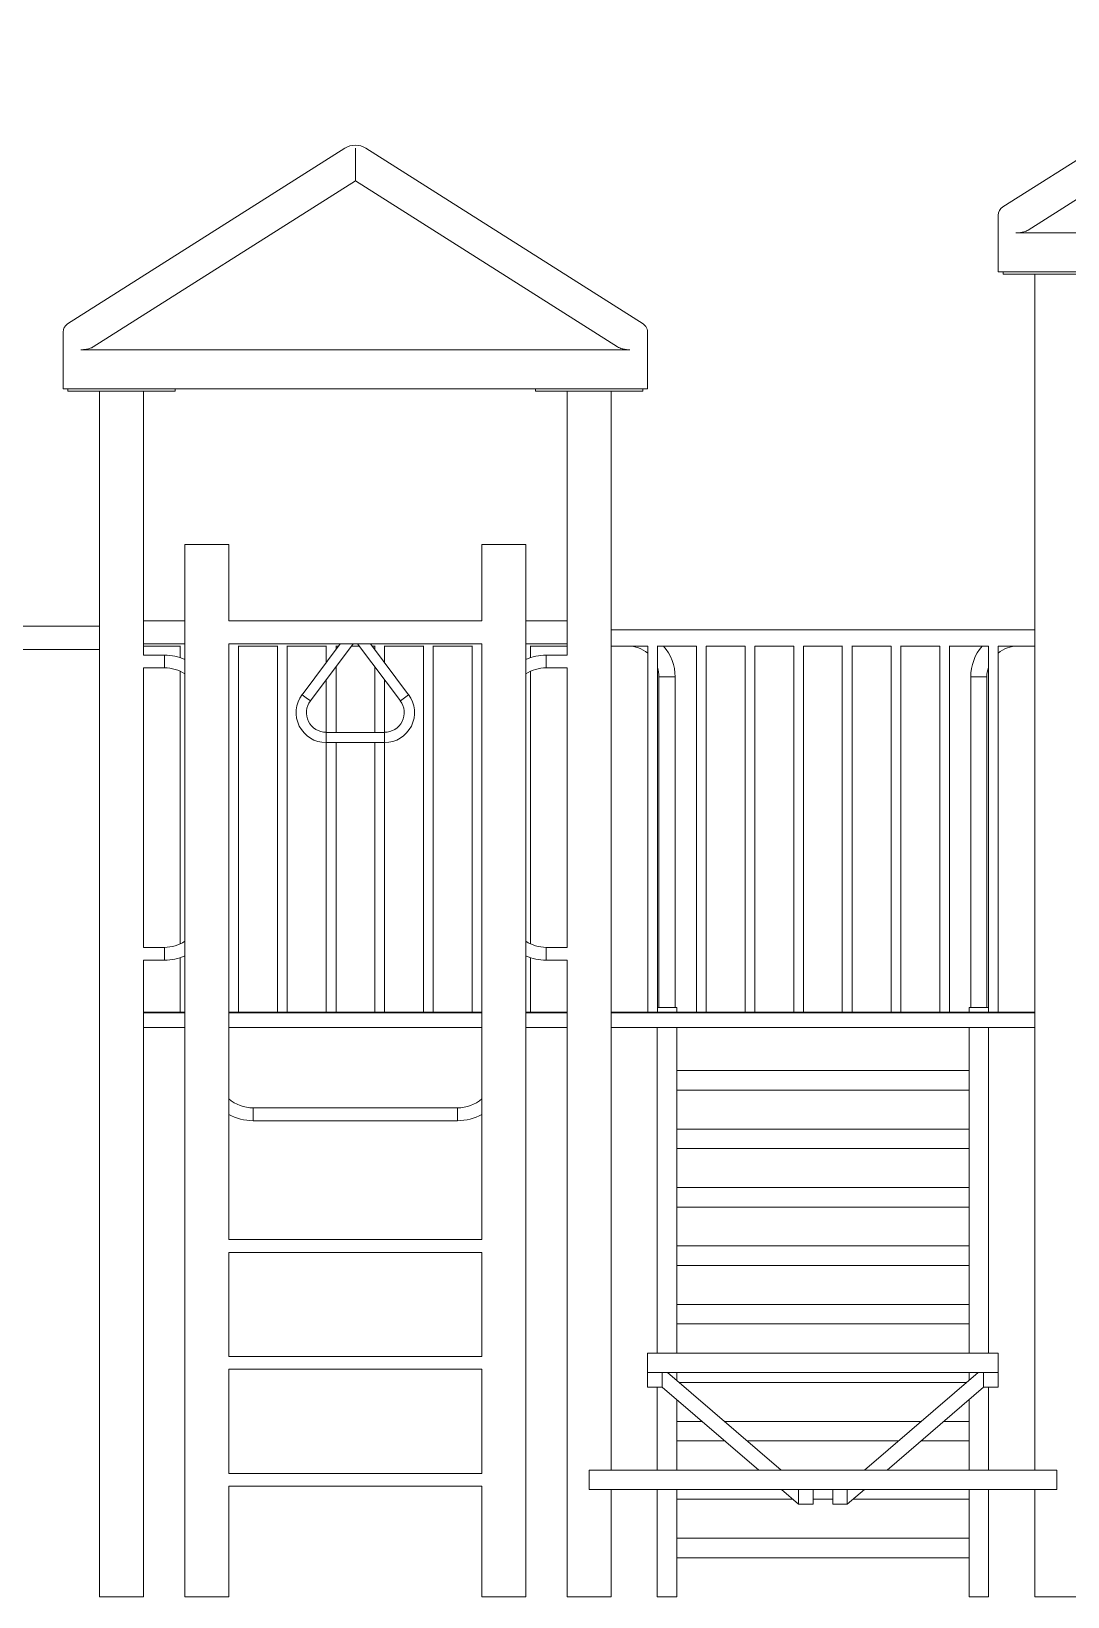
# Model space of a CAD drawing. Header units: metres. Extents: x 0 to 8289, y -39 to 4089.
# Drawn here: x 2873 to 5575, y 0 to 4082 of the extents above; entities that cross this region are included whole.
import ezdxf

# ---------------------------------------------------------------- set-up
doc = ezdxf.new("R2010")
doc.units = ezdxf.units.M
doc.layers.add('ceco.net 250', color=7, linetype='Continuous', lineweight=9)

msp = doc.modelspace()

# ---------------------------------------------------------------- linework, layer by layer
at = {"layer": 'ceco.net 250', "extrusion": (0, 1, 6.12323e-17)}
for p, q in [((6129.1, 4081.5), (5406.1, 3623.6)), ((6156.3, 3996.5), (5472.4, 3563.3)), ((2967.7, 3318.8), (3690.7, 3776.7)), ((3717.9, 3776.7), (3717.9, 3691.7)), ((4468.1, 3318.8), (3745.1, 3776.7)), ((3717.9, 3691.7), (3034, 3258.5)), ((3717.9, 3691.7), (4401.9, 3258.5)), ((5394.3, 3602.2), (5394.3, 3599.9)), ((5394.3, 3599.9), (5394.3, 3544.3)), ((5440.5, 3556), (6872.1, 3556)), ((5394.3, 3542), (5394.3, 3454.4)), ((5394.3, 3454.4), (5419.7, 3454.4)), ((5407, 3454.4), (5407, 3448)), ((5407, 3448), (5686.4, 3448)), ((5419.7, 3454.4), (6892.9, 3454.4)), ((5489.6, 3448), (5489.6, 330.2)), ((2955.9, 3295.1), (2955.9, 3297.4)), ((2955.9, 3239.5), (2955.9, 3295.1)), ((4479.9, 3297.4), (4479.9, 3295.1)), ((4479.9, 3295.1), (4479.9, 3239.5)), ((2955.9, 3149.6), (2955.9, 3237.2)), ((4433.7, 3251.2), (3002.1, 3251.2)), ((4479.9, 3237.2), (4479.9, 3149.6)), ((2981.3, 3149.6), (2955.9, 3149.6)), ((2968.6, 3149.6), (2968.6, 3143.2)), ((2968.6, 3143.2), (3248, 3143.2)), ((4454.5, 3149.6), (2981.3, 3149.6)), ((3051.2, 0), (3051.2, 3143.2)), ((3165.5, 2544.8), (3165.5, 3143.2)), ((3248, 3149.6), (3248, 3143.2)), ((4187.8, 3143.2), (4187.8, 3149.6)), ((4467.2, 3143.2), (4187.8, 3143.2)), ((4270.4, 2544.8), (4270.4, 3143.2)), ((4384.7, 330.2), (4384.7, 3143.2)), ((4479.9, 3149.6), (4454.5, 3149.6)), ((4467.2, 3143.2), (4467.2, 3149.6)), ((3387.7, 2743.2), (3273.4, 2743.2)), ((3273.4, 2743.2), (3273.4, 0)), ((3387.7, 2743.2), (3387.7, 2544.8)), ((4162.4, 2743.2), (4048.1, 2743.2)), ((4048.1, 2743.2), (4048.1, 2544.8)), ((4162.4, 2743.2), (4162.4, 0)), ((3165.5, 2514.6), (3165.5, 2544.8)), ((3165.5, 2544.8), (3273.4, 2544.8)), ((4048.1, 2544.8), (3387.7, 2544.8)), ((4162.4, 2544.8), (4270.4, 2544.8)), ((4270.4, 2544.8), (4270.4, 2514.6)), ((3051.2, 2530.2), (2701.9, 2530.2)), ((3165.5, 2484.4), (3165.5, 2514.6)), ((4270.4, 2514.6), (4270.4, 2484.4)), ((5489.6, 2520.7), (4384.7, 2520.7)), ((3051.2, 2469.8), (2701.9, 2469.8)), ((3165.5, 2455.1), (3165.5, 2484.4)), ((3165.5, 2484.4), (3273.4, 2484.4)), ((3165.5, 2478.5), (3261.1, 2478.5)), ((3220.3, 2455.1), (3165.5, 2455.1)), ((3220.3, 2455.1), (3220.3, 2421.7)), ((3220.3, 2455.1), (3220.3, 2421.7)), ((3261.1, 2478.8), (3261.1, 2448.6)), ((4048.1, 2484.4), (3387.7, 2484.4)), ((3387.7, 2484.4), (3387.7, 931.1)), ((3387.7, 2478.5), (3388.1, 2478.5)), ((3388.1, 2478.8), (3388.1, 1524)), ((3413.5, 2478.8), (3413.5, 1524)), ((3413.5, 2478.5), (3515.1, 2478.5)), ((3515.1, 2478.8), (3515.1, 1524)), ((3540.5, 2478.8), (3540.5, 1524)), ((3540.5, 2478.5), (3642.1, 2478.5)), ((3579.2, 2351.9), (3678.6, 2484.4)), ((3600.6, 2335.9), (3712, 2484.4)), ((3642.1, 2478.8), (3642.1, 2435.7)), ((3667.5, 2478.8), (3667.5, 2469.6)), ((3667.5, 2478.5), (3674.2, 2478.5)), ((3707.5, 2478.5), (3728.3, 2478.5)), ((3723.9, 2484.4), (3835.3, 2335.9)), ((3757.2, 2484.4), (3856.6, 2351.9)), ((3761.6, 2478.5), (3768.4, 2478.5)), ((3768.4, 2469.6), (3768.4, 2478.8)), ((3793.8, 2435.7), (3793.8, 2478.8)), ((3793.8, 2478.5), (3895.4, 2478.5)), ((3895.4, 1524), (3895.4, 2478.8)), ((3920.8, 1524), (3920.8, 2478.8)), ((3920.8, 2478.5), (4022.4, 2478.5)), ((4022.4, 1524), (4022.4, 2478.8)), ((4047.8, 1524), (4047.8, 2478.8)), ((4047.8, 2478.5), (4048.1, 2478.5)), ((4048.1, 2484.4), (4048.1, 931.1)), ((4162.4, 2484.4), (4270.4, 2484.4)), ((4174.8, 2448.6), (4174.8, 2478.8)), ((4174.8, 2478.5), (4270.4, 2478.5)), ((4215.6, 2455.1), (4215.6, 2421.7)), ((4215.6, 2455.1), (4215.6, 2421.7)), ((4270.4, 2455.1), (4215.6, 2455.1)), ((4270.4, 2455.1), (4270.4, 2484.4)), ((4480.6, 2478.5), (4384.7, 2478.5)), ((4480.3, 1524), (4480.3, 2478.5)), ((4607.6, 2478.5), (4505.3, 2478.5)), ((4505.7, 1524), (4505.7, 2478.5)), ((4607.3, 1524), (4607.3, 2478.5)), ((4734.6, 2478.5), (4632.3, 2478.5)), ((4632.7, 1524), (4632.7, 2478.5)), ((4734.3, 1524), (4734.3, 2478.5)), ((4861.6, 2478.5), (4759.3, 2478.5)), ((4759.7, 1524), (4759.7, 2478.5)), ((4861.3, 1524), (4861.3, 2478.5)), ((4987.9, 2478.5), (4886.3, 2478.5)), ((4886.7, 1524), (4886.7, 2478.5)), ((4987.6, 2478.5), (4987.6, 1524)), ((5114.9, 2478.5), (5012.6, 2478.5)), ((5013, 2478.5), (5013, 1524)), ((5114.6, 2478.5), (5114.6, 1524)), ((5241.9, 2478.5), (5139.6, 2478.5)), ((5140, 2478.5), (5140, 1524)), ((5241.6, 2478.5), (5241.6, 1524)), ((5368.9, 2478.5), (5266.6, 2478.5)), ((5267, 2478.5), (5267, 1524)), ((5368.6, 2478.5), (5368.6, 1524)), ((5489.6, 2478.5), (5393.6, 2478.5)), ((5394, 2478.5), (5394, 1524)), ((3165.5, 1693.1), (3165.5, 2421.7)), ((3220.3, 2421.7), (3165.5, 2421.7)), ((3261.1, 2412.8), (3261.1, 1702)), ((3667.5, 2425.1), (3667.5, 2253.6)), ((3768.4, 2253.6), (3768.4, 2425.1)), ((4174.8, 1702), (4174.8, 2412.8)), ((4270.4, 2421.7), (4215.6, 2421.7)), ((4270.4, 1693.1), (4270.4, 2421.7)), ((3642.1, 2391.2), (3642.1, 2253.6)), ((3793.8, 2253.6), (3793.8, 2391.2)), ((4551.8, 2398), (4509.6, 2398)), ((4509.6, 2398), (4530.7, 2398)), ((4509.6, 1536.3), (4509.6, 2398)), ((4530.7, 2398), (4551.8, 2398)), ((4551.8, 1536.3), (4551.8, 2398)), ((5322.4, 2398), (5364.6, 2398)), ((5343.5, 2398), (5322.4, 2398)), ((5322.4, 2398), (5322.4, 1536.3)), ((5364.6, 2398), (5343.5, 2398)), ((5364.6, 2398), (5364.6, 1536.3)), ((3589.9, 2343.9), (3579.2, 2351.9)), ((3589.9, 2343.9), (3579.2, 2351.9)), ((3600.6, 2335.9), (3589.9, 2343.9)), ((3600.6, 2335.9), (3589.9, 2343.9)), ((3835.3, 2335.9), (3845.9, 2343.9)), ((3835.3, 2335.9), (3845.9, 2343.9)), ((3845.9, 2343.9), (3856.6, 2351.9)), ((3845.9, 2343.9), (3856.6, 2351.9)), ((3641.7, 2240.3), (3641.7, 2253.6)), ((3641.7, 2253.6), (3641.7, 2240.3)), ((3641.7, 2253.6), (3794.1, 2253.6)), ((3794.1, 2240.3), (3794.1, 2253.6)), ((3794.1, 2240.3), (3794.1, 2253.6)), ((3641.7, 2226.9), (3641.7, 2240.3)), ((3641.7, 2240.3), (3641.7, 2226.9)), ((3641.7, 2226.9), (3794.1, 2226.9)), ((3642.1, 2226.9), (3642.1, 1524)), ((3667.5, 2226.9), (3667.5, 1524)), ((3768.4, 1524), (3768.4, 2226.9)), ((3793.8, 1524), (3793.8, 2226.9)), ((3794.1, 2226.9), (3794.1, 2240.3)), ((3794.1, 2226.9), (3794.1, 2240.3)), ((3165.5, 1693.1), (3220.3, 1693.1)), ((3220.3, 1659.7), (3220.3, 1693.1)), ((3220.3, 1659.7), (3220.3, 1693.1)), ((4215.6, 1659.7), (4215.6, 1693.1)), ((4215.6, 1659.7), (4215.6, 1693.1)), ((4215.6, 1693.1), (4270.4, 1693.1)), ((3165.5, 0), (3165.5, 1659.7)), ((3165.5, 1659.7), (3220.3, 1659.7)), ((3261.1, 1666.2), (3261.1, 1524)), ((4174.8, 1524), (4174.8, 1666.2)), ((4215.6, 1659.7), (4270.4, 1659.7)), ((4270.4, 0), (4270.4, 1659.7)), ((3165.5, 1524), (3273.4, 1524)), ((3273.4, 1522.1), (3165.5, 1522.1)), ((3273.4, 1522.1), (3165.5, 1522.1)), ((3387.7, 1524), (4048.1, 1524)), ((4048.1, 1522.1), (3387.7, 1522.1)), ((4048.1, 1522.1), (3387.7, 1522.1)), ((4162.4, 1524), (4270.4, 1524)), ((4270.4, 1522.1), (4162.4, 1522.1)), ((4270.4, 1522.1), (4162.4, 1522.1)), ((5489.6, 1524), (4384.7, 1524)), ((4384.7, 1522.1), (5489.6, 1522.1)), ((4384.7, 1522.1), (5489.6, 1522.1)), ((4509.6, 1536.3), (4505.7, 1536.3)), ((4551.8, 1536.3), (4509.6, 1536.3)), ((4556.1, 1536.3), (4551.8, 1536.3)), ((4556.1, 1524), (4556.1, 1536.3)), ((5318.1, 1536.3), (5322.4, 1536.3)), ((5318.1, 1524), (5318.1, 1536.3)), ((5322.4, 1536.3), (5364.6, 1536.3)), ((5364.6, 1536.3), (5368.6, 1536.3)), ((3273.4, 1484), (3165.5, 1484)), ((4048.1, 1484), (3387.7, 1484)), ((4270.4, 1484), (4162.4, 1484)), ((4384.7, 1484), (5489.6, 1484)), ((4505.3, 635), (4505.3, 1484)), ((4556.1, 635), (4556.1, 1484)), ((5318.1, 635), (5318.1, 1484)), ((5368.9, 635), (5368.9, 1484)), ((4556.1, 1371.6), (5318.1, 1371.6)), ((4556.1, 1320.8), (5318.1, 1320.8)), ((3451.2, 1257.8), (3451.2, 1274.5)), ((3451.2, 1274.5), (3451.2, 1241.1)), ((3451.2, 1274.5), (3984.6, 1274.5)), ((3984.6, 1274.5), (3984.6, 1241.1)), ((3984.6, 1274.5), (3984.6, 1257.8)), ((3451.2, 1241.1), (3451.2, 1257.8)), ((3451.2, 1241.1), (3984.6, 1241.1)), ((3984.6, 1257.8), (3984.6, 1241.1)), ((4556.1, 1219.2), (5318.1, 1219.2)), ((4556.1, 1168.4), (5318.1, 1168.4)), ((4556.1, 1066.8), (5318.1, 1066.8)), ((4556.1, 1016), (5318.1, 1016)), ((4048.1, 931.1), (3387.7, 931.1)), ((4556.1, 914.4), (5318.1, 914.4)), ((4048.1, 897.7), (3387.7, 897.7)), ((3387.7, 897.7), (3387.7, 626.3)), ((4048.1, 897.7), (4048.1, 626.3)), ((4556.1, 863.6), (5318.1, 863.6)), ((4556.1, 762), (5318.1, 762)), ((4556.1, 711.2), (5318.1, 711.2)), ((4048.1, 626.3), (3387.7, 626.3)), ((5394.3, 635), (4479.9, 635)), ((4479.9, 635), (4479.9, 584.2)), ((5394.3, 584.2), (5394.3, 635)), ((4048.1, 592.9), (3387.7, 592.9)), ((3387.7, 592.9), (3387.7, 321.5)), ((4048.1, 592.9), (4048.1, 321.5)), ((4479.9, 584.2), (4518, 584.2)), ((4479.9, 584.2), (4479.9, 546.1)), ((5394.3, 584.2), (4479.9, 584.2)), ((4518, 546.1), (4518, 584.2)), ((4828.5, 330.2), (4532.1, 584.2)), ((4556.1, 563.6), (4556.1, 584.2)), ((5045.8, 330.2), (5342.1, 584.2)), ((5318.1, 563.6), (5318.1, 584.2)), ((5394.3, 584.2), (5356.2, 584.2)), ((5356.2, 546.1), (5356.2, 584.2)), ((5394.3, 584.2), (5394.3, 546.1)), ((4479.9, 546.1), (4518, 546.1)), ((4505.3, 330.2), (4505.3, 546.1)), ((4518, 546.1), (4769.9, 330.2)), ((4561.8, 558.8), (5312.5, 558.8)), ((5356.2, 546.1), (5104.3, 330.2)), ((5394.3, 546.1), (5356.2, 546.1)), ((5368.9, 330.2), (5368.9, 546.1)), ((4556.1, 330.2), (4556.1, 513.4)), ((5318.1, 330.2), (5318.1, 513.4)), ((4556.1, 457.2), (4621.7, 457.2)), ((4680.3, 457.2), (5194, 457.2)), ((5252.5, 457.2), (5318.1, 457.2)), ((4556.1, 406.4), (4681, 406.4)), ((4739.6, 406.4), (5134.7, 406.4)), ((5193.2, 406.4), (5318.1, 406.4)), ((5546.7, 330.2), (4327.5, 330.2)), ((4327.5, 330.2), (4327.5, 279.4)), ((5546.7, 330.2), (5546.7, 279.4)), ((4048.1, 321.5), (3387.7, 321.5)), ((4048.1, 288.1), (3387.7, 288.1)), ((3387.7, 288.1), (3387.7, 0)), ((4048.1, 288.1), (4048.1, 0)), ((5546.7, 279.4), (4327.5, 279.4)), ((4384.7, 0), (4384.7, 279.4)), ((4505.3, 0), (4505.3, 279.4)), ((4556.1, 0), (4556.1, 279.4)), ((4556.1, 254), (4858.8, 254)), ((4829.2, 279.4), (4873.6, 241.3)), ((4911.7, 279.4), (4873.6, 279.4)), ((4873.6, 241.3), (4873.6, 279.4)), ((4911.7, 279.4), (4911.7, 241.3)), ((4911.7, 254), (4962.5, 254)), ((4962.5, 279.4), (5000.6, 279.4)), ((4962.5, 279.4), (4962.5, 241.3)), ((5000.6, 241.3), (5000.6, 279.4)), ((5045.1, 279.4), (5000.6, 241.3)), ((5015.4, 254), (5318.1, 254)), ((5318.1, 0), (5318.1, 279.4)), ((5368.9, 0), (5368.9, 279.4)), ((5489.6, 279.4), (5489.6, 0)), ((4911.7, 241.3), (4873.6, 241.3)), ((4962.5, 241.3), (5000.6, 241.3)), ((4556.1, 152.4), (5318.1, 152.4)), ((4556.1, 101.6), (5318.1, 101.6)), ((3051.2, 0), (3165.5, 0)), ((3273.4, 0), (3387.7, 0)), ((4048.1, 0), (4162.4, 0)), ((4270.4, 0), (4384.7, 0)), ((4556.1, 0), (4505.3, 0)), ((5318.1, 0), (5368.9, 0)), ((5603.9, 0), (5489.6, 0))]:
    msp.add_line(p, q, dxfattribs=at)
at = {"layer": 'ceco.net 250'}
for centre, radius, start, end in [((3717.9, 3733.8), 50.8, 57.6526, 122.3474), ((5419.7, 3602.2), 25.4, 122.3474, 180), ((5419.7, 3542), 25.4, 177.8529, 180), ((2981.3, 3297.4), 25.4, 122.3474, 180), ((2981.3, 3237.2), 25.4, 177.8529, 180), ((4454.5, 3237.2), 25.4, 0, 2.1471), ((3220.3, 2324.1), 131, 66.0638, 90), ((4215.6, 2324.1), 131, 90, 113.9362), ((4429.1, 2398), 80.5, 50.5601, 90), ((4429.1, 2398), 122.7, 0, 41.0194), ((5445.1, 2398), 122.7, 138.9806, 180), ((5445.1, 2398), 80.5, 90, 129.4399), ((3220.3, 2324.1), 97.6, 57.0049, 90), ((4215.6, 2324.1), 97.6, 90, 122.9951), ((4429.1, 2398), 80.5, 0, 18.0611), ((5445.1, 2398), 80.5, 161.9389, 180), ((3641.7, 2305.1), 78.1, 143.1301, 270), ((3641.7, 2305.1), 51.4, 143.1301, 270), ((3794.1, 2305.1), 78.1, 270, 36.8699), ((3794.1, 2305.1), 51.4, 270, 36.8699), ((3220.3, 1790.7), 97.6, 270, 302.9951), ((4215.6, 1790.7), 97.6, 237.0049, 270), ((3220.3, 1790.7), 131, 270, 293.9362), ((4215.6, 1790.7), 131, 246.0638, 270), ((3451.2, 1372.1), 97.6, 229.4118, 270), ((3984.6, 1372.1), 97.6, 270, 310.5882), ((3451.2, 1372.1), 131, 241.0052, 270), ((3984.6, 1372.1), 131, 270, 298.9948)]:
    msp.add_arc(centre, radius, start, end, dxfattribs=at)
for points, knots in [([(5472.4, 3563.3), (5469.2, 3561.3), (5465.3, 3559.7), (5458.1, 3557.8), (5455.2, 3557.2), (5448.4, 3556.2), (5444.5, 3556), (5440.5, 3556)], [0, 0, 0, 0, 0.578861, 0.578861, 0.94546, 0.94546, 1.406707, 1.406707, 1.406707, 1.406707]), ([(5394.3, 3543), (5394.3, 3543.4), (5394.3, 3543.8), (5394.3, 3544.2), (5394.3, 3544.2), (5394.3, 3544.3)], [2.57145083, 2.57145083, 2.57145083, 2.57145083, 2.63068715, 2.63068715, 2.63374069, 2.63374069, 2.63374069, 2.63374069]), ([(4479.9, 3297.4), (4479.9, 3299.8), (4479.5, 3302.4), (4478, 3307.4), (4476.8, 3309.8), (4473.4, 3314.7), (4470.9, 3317), (4468.1, 3318.8)], [0, 0, 0, 0, 0.00756489, 0.00756489, 0.01547383, 0.01547383, 0.0254327, 0.0254327, 0.0254327, 0.0254327]), ([(2955.9, 3239.5), (2955.9, 3239.4), (2955.9, 3239.4), (2955.9, 3239), (2955.9, 3238.6), (2955.9, 3238.2)], [-0.00308267, -0.00308267, -0.00308267, -0.00308267, 0, 0, 0.05980128, 0.05980128, 0.05980128, 0.05980128]), ([(3002.1, 3251.2), (3007.1, 3251.2), (3012, 3251.6), (3020.3, 3253), (3023.7, 3253.9), (3029.5, 3256), (3031.9, 3257.2), (3034, 3258.5)], [0, 0, 0, 0, 0.582278, 0.582278, 1.028583, 1.028583, 1.411567, 1.411567, 1.411567, 1.411567]), ([(4401.9, 3258.5), (4405, 3256.5), (4409, 3254.9), (4416.1, 3253), (4419, 3252.4), (4425.9, 3251.4), (4429.8, 3251.2), (4433.7, 3251.2)], [0, 0, 0, 0, 0.578861, 0.578861, 0.94546, 0.94546, 1.406707, 1.406707, 1.406707, 1.406707]), ([(4479.9, 3238.2), (4479.9, 3238.6), (4479.9, 3239), (4479.9, 3239.4), (4479.9, 3239.4), (4479.9, 3239.5)], [2.57145083, 2.57145083, 2.57145083, 2.57145083, 2.63068715, 2.63068715, 2.63374069, 2.63374069, 2.63374069, 2.63374069])]:
    msp.add_open_spline(points, degree=3, knots=knots, dxfattribs=at)

doc.saveas('drawing.dxf')
